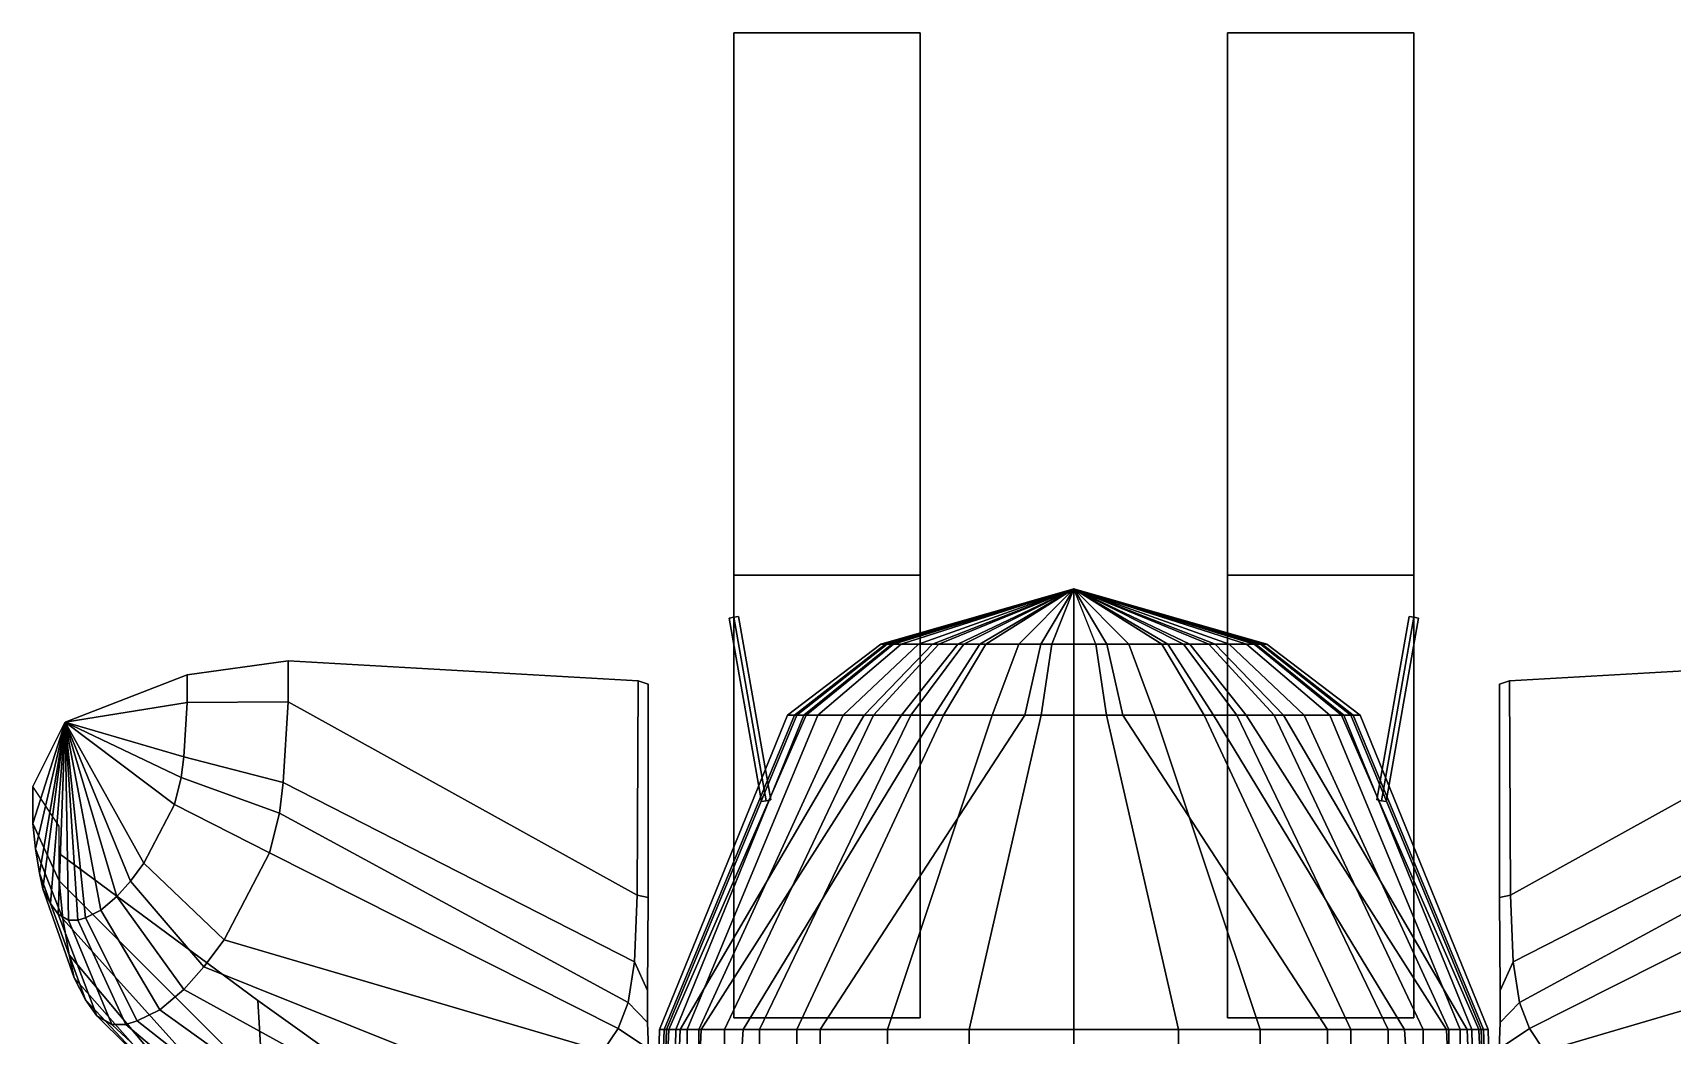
# Model space of a CAD drawing. Header units: millimetres. Extents: x -27.6 to 27.6, y -14.1 to 36.4.
# Drawn here: x -4.47 to 2.57, y 12.17 to 16.47 of the extents above; entities that cross this region are included whole.
import ezdxf

# ---------------------------------------------------------------- set-up
doc = ezdxf.new("R2010")
doc.units = ezdxf.units.MM
for name, color, linetype in [('guns', 1, 'Continuous'), ('nose-open', 2, 'Continuous'), ('ramp', 6, 'Continuous')]:
    doc.layers.add(name, color=color, linetype=linetype)

msp = doc.modelspace()

# ---------------------------------------------------------------- linework, layer by layer
for points in [[(0, 14.0813, 2.5089), (0, 14.0813, 2.5089), (-0.8289, 13.8439, 2.5967), (-0.8019, 13.8439, 2.718)], [(0, 14.0813, 2.5089), (0, 14.0813, 2.5089), (-0.8087, 13.8439, 2.3609), (-0.8289, 13.8439, 2.4687)], [(0, 14.0813, 2.5089), (0, 14.0813, 2.5089), (-0.8289, 13.8439, 2.4687), (-0.8289, 13.8439, 2.5967)], [(0, 14.0813, 2.5089), (0, 14.0813, 2.5089), (-0.775, 13.8439, 2.2531), (-0.8087, 13.8439, 2.3609)], [(0, 14.0813, 2.5089), (0, 14.0813, 2.5089), (-0.8019, 13.8439, 2.718), (-0.7817, 13.8439, 2.7787)], [(0, 14.0813, 2.5089), (0, 14.0813, 2.5089), (-0.7817, 13.8439, 2.7787), (-0.7413, 13.8439, 2.8528)], [(0, 14.0813, 2.5089), (0, 14.0813, 2.5089), (-0.6065, 13.8439, 2.0104), (-0.775, 13.8439, 2.2531)], [(0, 14.0813, 2.5089), (0, 14.0813, 2.5089), (-0.7413, 13.8439, 2.8528), (-0.6672, 13.8439, 2.9337)], [(0, 14.0813, 2.5089), (0, 14.0813, 2.5089), (-0.6672, 13.8439, 2.9337), (-0.5796, 13.8439, 2.9943)], [(0, 14.0813, 2.5089), (0, 14.0813, 2.5089), (-0.4987, 13.8439, 1.9565), (-0.6065, 13.8439, 2.0104)], [(0, 14.0813, 2.5089), (0, 14.0813, 2.5089), (-0.5796, 13.8439, 2.9943), (-0.4717, 13.8439, 3.055)], [(0, 14.0813, 2.5089), (0, 14.0813, 2.5089), (-0.4043, 13.8439, 1.9363), (-0.4987, 13.8439, 1.9565)], [(0, 14.0813, 2.5089), (0, 14.0813, 2.5089), (-0.4717, 13.8439, 3.055), (-0.3774, 13.8439, 3.0819)], [(0, 14.0813, 2.5089), (0, 14.0813, 2.5089), (-0.1415, 13.8439, 1.9094), (-0.4043, 13.8439, 1.9363)], [(0, 14.0813, 2.5089), (0, 14.0813, 2.5089), (-0.3774, 13.8439, 3.0819), (-0.2359, 13.8439, 3.1156)], [(0, 14.0813, 2.5089), (0, 14.0813, 2.5089), (-0.2359, 13.8439, 3.1156), (-0.0943, 13.8439, 3.1359)], [(0, 13.8439, 1.9094), (-0.1415, 13.8439, 1.9094), (0, 14.0813, 2.5089)], [(0, 14.0813, 2.5089), (0, 14.0813, 2.5089), (-0.0943, 13.8439, 3.1359), (0.0943, 13.8439, 3.1359)], [(0.7413, 13.8439, 2.8528), (0.7817, 13.8439, 2.7787), (0, 14.0813, 2.5089)], [(0.7817, 13.8439, 2.7787), (0.8019, 13.8439, 2.718), (0, 14.0813, 2.5089)], [(0.8019, 13.8439, 2.718), (0.8289, 13.8439, 2.5967), (0, 14.0813, 2.5089)], [(0.5796, 13.8439, 2.9943), (0.6672, 13.8439, 2.9337), (0, 14.0813, 2.5089)], [(0.6672, 13.8439, 2.9337), (0.7413, 13.8439, 2.8528), (0, 14.0813, 2.5089)], [(0.2359, 13.8439, 3.1156), (0.3774, 13.8439, 3.0819), (0, 14.0813, 2.5089)], [(0.3774, 13.8439, 3.0819), (0.4717, 13.8439, 3.055), (0, 14.0813, 2.5089)], [(0.4717, 13.8439, 3.055), (0.5796, 13.8439, 2.9943), (0, 14.0813, 2.5089)], [(0.8289, 13.8439, 2.4687), (0.8087, 13.8439, 2.3609), (0, 14.0813, 2.5089)], [(0.8087, 13.8439, 2.3609), (0.775, 13.8439, 2.2531), (0, 14.0813, 2.5089)], [(0.775, 13.8439, 2.2531), (0.6065, 13.8439, 2.0104), (0, 14.0813, 2.5089)], [(0.4987, 13.8439, 1.9565), (0.4043, 13.8439, 1.9363), (0, 14.0813, 2.5089)], [(0.4043, 13.8439, 1.9363), (0.1415, 13.8439, 1.9094), (0, 14.0813, 2.5089)], [(0, 14.0813, 2.5089), (0, 14.0813, 2.5089), (0.1415, 13.8439, 1.9094), (0, 13.8439, 1.9094)], [(0.6065, 13.8439, 2.0104), (0.4987, 13.8439, 1.9565), (0, 14.0813, 2.5089)], [(0.8289, 13.8439, 2.5967), (0.8289, 13.8439, 2.4687), (0, 14.0813, 2.5089)], [(-0.8019, 13.8439, 2.718), (-0.8289, 13.8439, 2.5967), (-1.23, 13.54, 2.6), (-1.19, 13.54, 2.78)], [(-0.8289, 13.8439, 2.5967), (-0.8289, 13.8439, 2.4687), (-1.23, 13.54, 2.41), (-1.23, 13.54, 2.6)], [(-0.8289, 13.8439, 2.4687), (-0.8087, 13.8439, 2.3609), (-1.2, 13.54, 2.25), (-1.23, 13.54, 2.41)], [(-0.8087, 13.8439, 2.3609), (-0.775, 13.8439, 2.2531), (-1.15, 13.54, 2.09), (-1.2, 13.54, 2.25)], [(-0.7817, 13.8439, 2.7787), (-0.8019, 13.8439, 2.718), (-1.19, 13.54, 2.78), (-1.16, 13.54, 2.87)], [(-0.7413, 13.8439, 2.8528), (-0.7817, 13.8439, 2.7787), (-1.16, 13.54, 2.87), (-1.1, 13.54, 2.98)], [(-0.775, 13.8439, 2.2531), (-0.6065, 13.8439, 2.0104), (-0.9, 13.54, 1.73), (-1.15, 13.54, 2.09)], [(-0.6672, 13.8439, 2.9337), (-0.7413, 13.8439, 2.8528), (-1.1, 13.54, 2.98), (-0.99, 13.54, 3.1)], [(-0.5796, 13.8439, 2.9943), (-0.6672, 13.8439, 2.9337), (-0.99, 13.54, 3.1), (-0.86, 13.54, 3.19)], [(-0.6065, 13.8439, 2.0104), (-0.4987, 13.8439, 1.9565), (-0.74, 13.54, 1.65), (-0.9, 13.54, 1.73)], [(-0.4717, 13.8439, 3.055), (-0.5796, 13.8439, 2.9943), (-0.86, 13.54, 3.19), (-0.7, 13.54, 3.28)], [(-0.4987, 13.8439, 1.9565), (-0.4043, 13.8439, 1.9363), (-0.6, 13.54, 1.62), (-0.74, 13.54, 1.65)], [(-0.3774, 13.8439, 3.0819), (-0.4717, 13.8439, 3.055), (-0.7, 13.54, 3.28), (-0.56, 13.54, 3.32)], [(-0.4043, 13.8439, 1.9363), (-0.1415, 13.8439, 1.9094), (-0.21, 13.54, 1.58), (-0.6, 13.54, 1.62)], [(-0.2359, 13.8439, 3.1156), (-0.3774, 13.8439, 3.0819), (-0.56, 13.54, 3.32), (-0.35, 13.54, 3.37)], [(-0.0943, 13.8439, 3.1359), (-0.2359, 13.8439, 3.1156), (-0.35, 13.54, 3.37), (-0.14, 13.54, 3.4)], [(0, 13.54, 1.58), (-0.21, 13.54, 1.58), (-0.1415, 13.8439, 1.9094), (0, 13.8439, 1.9094)], [(0.0943, 13.8439, 3.1359), (-0.0943, 13.8439, 3.1359), (-0.14, 13.54, 3.4), (0.14, 13.54, 3.4)], [(0, 13.8439, 1.9094), (0.1415, 13.8439, 1.9094), (0.21, 13.54, 1.58), (0, 13.54, 1.58)], [(0.14, 13.54, 3.4), (0.35, 13.54, 3.37), (0.2359, 13.8439, 3.1156), (0.0943, 13.8439, 3.1359)], [(0.6, 13.54, 1.62), (0.21, 13.54, 1.58), (0.1415, 13.8439, 1.9094), (0.4043, 13.8439, 1.9363)], [(0.35, 13.54, 3.37), (0.56, 13.54, 3.32), (0.3774, 13.8439, 3.0819), (0.2359, 13.8439, 3.1156)], [(0.56, 13.54, 3.32), (0.7, 13.54, 3.28), (0.4717, 13.8439, 3.055), (0.3774, 13.8439, 3.0819)], [(0.74, 13.54, 1.65), (0.6, 13.54, 1.62), (0.4043, 13.8439, 1.9363), (0.4987, 13.8439, 1.9565)], [(0.7, 13.54, 3.28), (0.86, 13.54, 3.19), (0.5796, 13.8439, 2.9943), (0.4717, 13.8439, 3.055)], [(0.9, 13.54, 1.73), (0.74, 13.54, 1.65), (0.4987, 13.8439, 1.9565), (0.6065, 13.8439, 2.0104)], [(0.86, 13.54, 3.19), (0.99, 13.54, 3.1), (0.6672, 13.8439, 2.9337), (0.5796, 13.8439, 2.9943)], [(1.15, 13.54, 2.09), (0.9, 13.54, 1.73), (0.6065, 13.8439, 2.0104), (0.775, 13.8439, 2.2531)], [(0.99, 13.54, 3.1), (1.1, 13.54, 2.98), (0.7413, 13.8439, 2.8528), (0.6672, 13.8439, 2.9337)], [(1.1, 13.54, 2.98), (1.16, 13.54, 2.87), (0.7817, 13.8439, 2.7787), (0.7413, 13.8439, 2.8528)], [(1.2, 13.54, 2.25), (1.15, 13.54, 2.09), (0.775, 13.8439, 2.2531), (0.8087, 13.8439, 2.3609)], [(1.16, 13.54, 2.87), (1.19, 13.54, 2.78), (0.8019, 13.8439, 2.718), (0.7817, 13.8439, 2.7787)], [(1.19, 13.54, 2.78), (1.23, 13.54, 2.6), (0.8289, 13.8439, 2.5967), (0.8019, 13.8439, 2.718)], [(1.23, 13.54, 2.41), (1.2, 13.54, 2.25), (0.8087, 13.8439, 2.3609), (0.8289, 13.8439, 2.4687)], [(1.23, 13.54, 2.6), (1.23, 13.54, 2.41), (0.8289, 13.8439, 2.4687), (0.8289, 13.8439, 2.5967)], [(-1.19, 13.54, 2.78), (-1.23, 13.54, 2.6), (-1.78, 12.19, 2.55), (-1.75, 12.19, 2.81)], [(-1.23, 13.54, 2.6), (-1.23, 13.54, 2.41), (-1.78, 12.19, 2.1), (-1.78, 12.19, 2.55)], [(-1.23, 13.54, 2.41), (-1.2, 13.54, 2.25), (-1.76, 12.19, 1.64), (-1.78, 12.19, 2.1)], [(-1.2, 13.54, 2.25), (-1.15, 13.54, 2.09), (-1.74, 12.19, 1.18), (-1.76, 12.19, 1.64)], [(-1.16, 13.54, 2.87), (-1.19, 13.54, 2.78), (-1.75, 12.19, 2.81), (-1.71, 12.19, 2.98)], [(-1.15, 13.54, 2.09), (-0.9, 13.54, 1.73), (-1.69, 12.19, 1.06), (-1.74, 12.19, 1.18)], [(-1.1, 13.54, 2.98), (-1.16, 13.54, 2.87), (-1.71, 12.19, 2.98), (-1.66, 12.19, 3.18)], [(-0.9, 13.54, 1.73), (-0.74, 13.54, 1.65), (-1.6, 12.19, 0.98), (-1.69, 12.19, 1.06)], [(-0.99, 13.54, 3.1), (-1.1, 13.54, 2.98), (-1.66, 12.19, 3.18), (-1.61, 12.19, 3.31)], [(-0.86, 13.54, 3.19), (-0.99, 13.54, 3.1), (-1.61, 12.19, 3.31), (-1.5, 12.19, 3.46)], [(-0.74, 13.54, 1.65), (-0.6, 13.54, 1.62), (-1.42, 12.19, 0.93), (-1.6, 12.19, 0.98)], [(-0.7, 13.54, 3.28), (-0.86, 13.54, 3.19), (-1.5, 12.19, 3.46), (-1.35, 12.19, 3.6)], [(-0.6, 13.54, 1.62), (-0.21, 13.54, 1.58), (-1.09, 12.19, 0.91), (-1.42, 12.19, 0.93)], [(-0.56, 13.54, 3.32), (-0.7, 13.54, 3.28), (-1.35, 12.19, 3.6), (-1.19, 12.19, 3.71)], [(-0.35, 13.54, 3.37), (-0.56, 13.54, 3.32), (-1.19, 12.19, 3.71), (-0.8, 12.19, 3.83)], [(0, 12.19, 0.9), (-1.09, 12.19, 0.91), (-0.21, 13.54, 1.58), (0, 13.54, 1.58)], [(-0.14, 13.54, 3.4), (-0.35, 13.54, 3.37), (-0.8, 12.19, 3.83), (-0.45, 12.19, 3.88)], [(0, 13.54, 3.4), (-0.14, 13.54, 3.4), (-0.45, 12.19, 3.88), (0, 12.19, 3.92)], [(0, 13.54, 1.58), (0.21, 13.54, 1.58), (1.09, 12.19, 0.91), (0, 12.19, 0.9)], [(0, 12.19, 3.92), (0.45, 12.19, 3.88), (0.14, 13.54, 3.4), (0, 13.54, 3.4)], [(0.45, 12.19, 3.88), (0.8, 12.19, 3.83), (0.35, 13.54, 3.37), (0.14, 13.54, 3.4)], [(1.42, 12.19, 0.93), (1.09, 12.19, 0.91), (0.21, 13.54, 1.58), (0.6, 13.54, 1.62)], [(0.8, 12.19, 3.83), (1.19, 12.19, 3.71), (0.56, 13.54, 3.32), (0.35, 13.54, 3.37)], [(1.19, 12.19, 3.71), (1.35, 12.19, 3.6), (0.7, 13.54, 3.28), (0.56, 13.54, 3.32)], [(1.6, 12.19, 0.98), (1.42, 12.19, 0.93), (0.6, 13.54, 1.62), (0.74, 13.54, 1.65)], [(1.35, 12.19, 3.6), (1.5, 12.19, 3.46), (0.86, 13.54, 3.19), (0.7, 13.54, 3.28)], [(1.69, 12.19, 1.06), (1.6, 12.19, 0.98), (0.74, 13.54, 1.65), (0.9, 13.54, 1.73)], [(1.5, 12.19, 3.46), (1.61, 12.19, 3.31), (0.99, 13.54, 3.1), (0.86, 13.54, 3.19)], [(1.74, 12.19, 1.18), (1.69, 12.19, 1.06), (0.9, 13.54, 1.73), (1.15, 13.54, 2.09)], [(1.61, 12.19, 3.31), (1.66, 12.19, 3.18), (1.1, 13.54, 2.98), (0.99, 13.54, 3.1)], [(1.66, 12.19, 3.18), (1.71, 12.19, 2.98), (1.16, 13.54, 2.87), (1.1, 13.54, 2.98)], [(1.76, 12.19, 1.64), (1.74, 12.19, 1.18), (1.15, 13.54, 2.09), (1.2, 13.54, 2.25)], [(1.71, 12.19, 2.98), (1.75, 12.19, 2.81), (1.19, 13.54, 2.78), (1.16, 13.54, 2.87)], [(1.75, 12.19, 2.81), (1.78, 12.19, 2.55), (1.23, 13.54, 2.6), (1.19, 13.54, 2.78)], [(1.78, 12.19, 2.1), (1.76, 12.19, 1.64), (1.2, 13.54, 2.25), (1.23, 13.54, 2.41)], [(1.78, 12.19, 2.55), (1.78, 12.19, 2.1), (1.23, 13.54, 2.41), (1.23, 13.54, 2.6)], [(-1.75, 12.19, 2.81), (-1.78, 12.19, 2.55), (-1.83, 10.2, 3.58), (-1.82, 10.2, 3.85)], [(-1.78, 12.19, 2.55), (-1.78, 12.19, 2.1), (-1.83, 10.2, 2.1), (-1.83, 10.2, 3.58)], [(-1.74, 12.19, 1.18), (-1.69, 12.19, 1.06), (-1.77, 10.2, 1.02), (-1.83, 10.2, 1.18)], [(-1.76, 12.19, 1.64), (-1.74, 12.19, 1.18), (-1.83, 10.2, 1.18), (-1.83, 10.2, 1.64)], [(-1.78, 12.19, 2.1), (-1.76, 12.19, 1.64), (-1.83, 10.2, 1.64), (-1.83, 10.2, 2.1)], [(-1.71, 12.19, 2.98), (-1.75, 12.19, 2.81), (-1.82, 10.2, 3.85), (-1.75, 10.2, 4.02)], [(-1.69, 12.19, 1.06), (-1.6, 12.19, 0.98), (-1.69, 10.2, 0.95), (-1.77, 10.2, 1.02)], [(-1.66, 12.19, 3.18), (-1.71, 12.19, 2.98), (-1.75, 10.2, 4.02), (-1.66, 10.2, 4.12)], [(-1.6, 12.19, 0.98), (-1.42, 12.19, 0.93), (-1.55, 10.2, 0.92), (-1.69, 10.2, 0.95)], [(-1.61, 12.19, 3.31), (-1.66, 12.19, 3.18), (-1.66, 10.2, 4.12), (-1.61, 10.2, 4.17)], [(-1.5, 12.19, 3.46), (-1.61, 12.19, 3.31), (-1.61, 10.2, 4.17), (-1.5, 10.2, 4.28)], [(-1.42, 12.19, 0.93), (-1.09, 12.19, 0.91), (-1.09, 10.2, 0.9), (-1.55, 10.2, 0.92)], [(-1.35, 12.19, 3.6), (-1.5, 12.19, 3.46), (-1.5, 10.2, 4.28), (-1.35, 10.2, 4.39)], [(-1.19, 12.19, 3.71), (-1.35, 12.19, 3.6), (-1.35, 10.2, 4.39), (-1.19, 10.2, 4.47)], [(-0.8, 12.19, 3.83), (-1.19, 12.19, 3.71), (-1.19, 10.2, 4.47), (-0.8, 10.2, 4.59)], [(0, 10.2, 0.9), (-1.09, 10.2, 0.9), (-1.09, 12.19, 0.91), (0, 12.19, 0.9)], [(-0.45, 12.19, 3.88), (-0.8, 12.19, 3.83), (-0.8, 10.2, 4.59), (-0.45, 10.2, 4.65)], [(0, 12.19, 3.92), (-0.45, 12.19, 3.88), (-0.45, 10.2, 4.65), (0, 10.2, 4.65)], [(0, 12.19, 0.9), (1.09, 12.19, 0.91), (1.09, 10.2, 0.9), (0, 10.2, 0.9)], [(0, 10.2, 4.65), (0.45, 10.2, 4.65), (0.45, 12.19, 3.88), (0, 12.19, 3.92)], [(0.45, 10.2, 4.65), (0.8, 10.2, 4.59), (0.8, 12.19, 3.83), (0.45, 12.19, 3.88)], [(0.8, 10.2, 4.59), (1.19, 10.2, 4.47), (1.19, 12.19, 3.71), (0.8, 12.19, 3.83)], [(1.55, 10.2, 0.92), (1.09, 10.2, 0.9), (1.09, 12.19, 0.91), (1.42, 12.19, 0.93)], [(1.19, 10.2, 4.47), (1.35, 10.2, 4.39), (1.35, 12.19, 3.6), (1.19, 12.19, 3.71)], [(1.35, 10.2, 4.39), (1.5, 10.2, 4.28), (1.5, 12.19, 3.46), (1.35, 12.19, 3.6)], [(1.69, 10.2, 0.95), (1.55, 10.2, 0.92), (1.42, 12.19, 0.93), (1.6, 12.19, 0.98)], [(1.5, 10.2, 4.28), (1.61, 10.2, 4.17), (1.61, 12.19, 3.31), (1.5, 12.19, 3.46)], [(1.77, 10.2, 1.02), (1.69, 10.2, 0.95), (1.6, 12.19, 0.98), (1.69, 12.19, 1.06)], [(1.61, 10.2, 4.17), (1.66, 10.2, 4.12), (1.66, 12.19, 3.18), (1.61, 12.19, 3.31)], [(1.66, 10.2, 4.12), (1.75, 10.2, 4.02), (1.71, 12.19, 2.98), (1.66, 12.19, 3.18)], [(1.83, 10.2, 1.18), (1.77, 10.2, 1.02), (1.69, 12.19, 1.06), (1.74, 12.19, 1.18)], [(1.75, 10.2, 4.02), (1.82, 10.2, 3.85), (1.75, 12.19, 2.81), (1.71, 12.19, 2.98)], [(1.83, 10.2, 1.64), (1.83, 10.2, 1.18), (1.74, 12.19, 1.18), (1.76, 12.19, 1.64)], [(1.82, 10.2, 3.85), (1.83, 10.2, 3.58), (1.78, 12.19, 2.55), (1.75, 12.19, 2.81)], [(1.83, 10.2, 2.1), (1.83, 10.2, 1.64), (1.76, 12.19, 1.64), (1.78, 12.19, 2.1)], [(1.83, 10.2, 3.58), (1.83, 10.2, 2.1), (1.78, 12.19, 2.1), (1.78, 12.19, 2.55)]]:
    msp.add_3dface(points)
at = {"layer": 'guns'}
for points in [[(-1.46, 13.96, 2.86), (-1.4797, 13.9565, 2.88), (-1.46, 13.96, 2.9), (-1.4403, 13.9635, 2.88)], [(-1.3408, 13.1687, 2.88), (-1.3211, 13.1722, 2.9), (-1.46, 13.96, 2.9), (-1.4797, 13.9565, 2.88)], [(-1.3211, 13.1722, 2.86), (-1.3408, 13.1687, 2.88), (-1.4797, 13.9565, 2.88), (-1.46, 13.96, 2.86)], [(-1.3211, 13.1722, 2.9), (-1.3014, 13.1756, 2.88), (-1.4403, 13.9635, 2.88), (-1.46, 13.96, 2.9)], [(-1.3014, 13.1756, 2.88), (-1.3211, 13.1722, 2.86), (-1.46, 13.96, 2.86), (-1.4403, 13.9635, 2.88)], [(1.3211, 13.1722, 2.86), (1.3014, 13.1756, 2.88), (1.4403, 13.9635, 2.88), (1.46, 13.96, 2.86)], [(1.3014, 13.1756, 2.88), (1.3211, 13.1722, 2.9), (1.46, 13.96, 2.9), (1.4403, 13.9635, 2.88)], [(1.3408, 13.1687, 2.88), (1.3211, 13.1722, 2.86), (1.46, 13.96, 2.86), (1.4797, 13.9565, 2.88)], [(1.3211, 13.1722, 2.9), (1.3408, 13.1687, 2.88), (1.4797, 13.9565, 2.88), (1.46, 13.96, 2.9)], [(1.46, 13.96, 2.86), (1.4403, 13.9635, 2.88), (1.46, 13.96, 2.9), (1.4797, 13.9565, 2.88)]]:
    msp.add_3dface(points, dxfattribs=at)
at = {"layer": 'nose-open'}
for points in [[(-3.3739, 13.7731, 1.6473), (-3.3739, 13.5965, 1.5338), (-3.8077, 13.5932, 1.6655), (-3.8077, 13.7122, 1.7421)], [(-3.8077, 13.7122, 1.7421), (-3.8077, 13.5932, 1.6655), (-3.3739, 13.5965, 1.5338), (-3.3739, 13.7731, 1.6473)], [(-1.8706, 13.6875, 1.7804), (-1.876, 12.7662, 1.198), (-3.3739, 13.5965, 1.5338), (-3.3739, 13.7731, 1.6473)], [(-3.3739, 13.7731, 1.6473), (-3.3739, 13.5965, 1.5338), (-1.876, 12.7662, 1.198), (-1.8706, 13.6875, 1.7804)], [(3.3739, 13.7731, 1.6473), (3.3739, 13.5965, 1.5338), (1.876, 12.7662, 1.198), (1.8706, 13.6875, 1.7804)], [(1.8706, 13.6875, 1.7804), (1.876, 12.7662, 1.198), (3.3739, 13.5965, 1.5338), (3.3739, 13.7731, 1.6473)], [(-3.8077, 13.7122, 1.7421), (-3.8077, 13.5932, 1.6655), (-4.3316, 13.5089, 2.0582)], [(-4.3316, 13.5089, 2.0582), (-4.3316, 13.5089, 2.0582), (-3.8077, 13.5932, 1.6655), (-3.8077, 13.7122, 1.7421)], [(-1.8286, 13.6729, 1.8032), (-1.8286, 12.7561, 1.2136), (-1.876, 12.7662, 1.198), (-1.8706, 13.6875, 1.7804)], [(-1.8706, 13.6875, 1.7804), (-1.876, 12.7662, 1.198), (-1.8286, 12.7561, 1.2136), (-1.8286, 13.6729, 1.8032)], [(1.8706, 13.6875, 1.7804), (1.876, 12.7662, 1.198), (1.8286, 12.7561, 1.2136), (1.8286, 13.6729, 1.8032)], [(1.8286, 13.6729, 1.8032), (1.8286, 12.7561, 1.2136), (1.876, 12.7662, 1.198), (1.8706, 13.6875, 1.7804)], [(-4.3316, 13.5089, 2.0582), (-4.3316, 13.5089, 2.0582), (-3.8077, 13.5932, 1.6655), (-3.8223, 13.3599, 1.5425)], [(-3.8223, 13.3599, 1.5425), (-3.8077, 13.5932, 1.6655), (-4.3316, 13.5089, 2.0582)], [(-3.8223, 13.3599, 1.5425), (-3.8077, 13.5932, 1.6655), (-3.3739, 13.5965, 1.5338), (-3.3956, 13.2503, 1.3511)], [(-3.3956, 13.2503, 1.3511), (-3.3739, 13.5965, 1.5338), (-3.8077, 13.5932, 1.6655), (-3.8223, 13.3599, 1.5425)], [(-3.3956, 13.2503, 1.3511), (-3.3739, 13.5965, 1.5338), (-1.876, 12.7662, 1.198), (-1.8869, 12.4795, 1.0336)], [(-1.8869, 12.4795, 1.0336), (-1.876, 12.7662, 1.198), (-3.3739, 13.5965, 1.5338), (-3.3956, 13.2503, 1.3511)], [(1.8869, 12.4795, 1.0336), (1.876, 12.7662, 1.198), (3.3739, 13.5965, 1.5338), (3.3956, 13.2503, 1.3511)], [(3.3956, 13.2503, 1.3511), (3.3739, 13.5965, 1.5338), (1.876, 12.7662, 1.198), (1.8869, 12.4795, 1.0336)], [(-4.3316, 13.5089, 2.0582), (-4.3316, 13.5089, 2.0582), (-4.4711, 13.0749, 2.5587), (-4.4711, 13.2336, 2.6608)], [(-4.3316, 13.5089, 2.0582), (-4.3316, 13.5089, 2.0582), (-4.4601, 12.965, 2.4679), (-4.4711, 13.0749, 2.5587)], [(-4.4711, 13.0749, 2.5587), (-4.4601, 12.965, 2.4679), (-4.3316, 13.5089, 2.0582)], [(-4.3316, 13.5089, 2.0582), (-4.3316, 13.5089, 2.0582), (-4.4419, 12.8613, 2.3675), (-4.4601, 12.965, 2.4679)], [(-4.4601, 12.965, 2.4679), (-4.4419, 12.8613, 2.3675), (-4.3316, 13.5089, 2.0582)], [(-4.3316, 13.5089, 2.0582), (-4.3316, 13.5089, 2.0582), (-4.4273, 12.7942, 2.2974), (-4.4419, 12.8613, 2.3675)], [(-4.4419, 12.8613, 2.3675), (-4.4273, 12.7942, 2.2974), (-4.3316, 13.5089, 2.0582)], [(-4.3316, 13.5089, 2.0582), (-4.3316, 13.5089, 2.0582), (-4.3945, 12.7311, 2.1962), (-4.4273, 12.7942, 2.2974)], [(-4.4273, 12.7942, 2.2974), (-4.3945, 12.7311, 2.1962), (-4.3316, 13.5089, 2.0582)], [(-4.3316, 13.5089, 2.0582), (-4.3316, 13.5089, 2.0582), (-4.3617, 12.6851, 2.1059), (-4.3945, 12.7311, 2.1962)], [(-4.3945, 12.7311, 2.1962), (-4.3617, 12.6851, 2.1059), (-4.3316, 13.5089, 2.0582)], [(-4.3316, 13.5089, 2.0582), (-4.3316, 13.5089, 2.0582), (-4.318, 12.6595, 2.0086), (-4.3617, 12.6851, 2.1059)], [(-4.3617, 12.6851, 2.1059), (-4.318, 12.6595, 2.0086), (-4.3316, 13.5089, 2.0582)], [(-4.3316, 13.5089, 2.0582), (-4.3316, 13.5089, 2.0582), (-4.1102, 12.7606, 1.6894), (-4.1795, 12.7023, 1.78)], [(-4.3316, 13.5089, 2.0582), (-4.3316, 13.5089, 2.0582), (-3.8332, 13.2713, 1.5057), (-3.8623, 13.1561, 1.4855)], [(-4.3316, 13.5089, 2.0582), (-4.3316, 13.5089, 2.0582), (-4.0519, 12.8266, 1.6241), (-4.1102, 12.7606, 1.6894)], [(-4.3316, 13.5089, 2.0582), (-4.3316, 13.5089, 2.0582), (-3.9936, 12.904, 1.5661), (-4.0519, 12.8266, 1.6241)], [(-4.3316, 13.5089, 2.0582), (-4.3316, 13.5089, 2.0582), (-3.8623, 13.1561, 1.4855), (-3.9936, 12.904, 1.5661)], [(-4.3316, 13.5089, 2.0582), (-4.3316, 13.5089, 2.0582), (-4.2451, 12.6698, 1.8804), (-4.2779, 12.6592, 1.9343)], [(-4.3316, 13.5089, 2.0582), (-4.3316, 13.5089, 2.0582), (-4.1795, 12.7023, 1.78), (-4.2451, 12.6698, 1.8804)], [(-4.3316, 13.5089, 2.0582), (-4.3316, 13.5089, 2.0582), (-4.2779, 12.6592, 1.9343), (-4.318, 12.6595, 2.0086)], [(-4.3316, 13.5089, 2.0582), (-4.3316, 13.5089, 2.0582), (-3.8223, 13.3599, 1.5425), (-3.8332, 13.2713, 1.5057)], [(-3.8623, 13.1561, 1.4855), (-3.8332, 13.2713, 1.5057), (-4.3316, 13.5089, 2.0582)], [(-3.8332, 13.2713, 1.5057), (-3.8223, 13.3599, 1.5425), (-4.3316, 13.5089, 2.0582)], [(-3.9936, 12.904, 1.5661), (-3.8623, 13.1561, 1.4855), (-4.3316, 13.5089, 2.0582)], [(-4.1795, 12.7023, 1.78), (-4.1102, 12.7606, 1.6894), (-4.3316, 13.5089, 2.0582)], [(-4.0519, 12.8266, 1.6241), (-3.9936, 12.904, 1.5661), (-4.3316, 13.5089, 2.0582)], [(-4.1102, 12.7606, 1.6894), (-4.0519, 12.8266, 1.6241), (-4.3316, 13.5089, 2.0582)], [(-4.2451, 12.6698, 1.8804), (-4.1795, 12.7023, 1.78), (-4.3316, 13.5089, 2.0582)], [(-4.2779, 12.6592, 1.9343), (-4.2451, 12.6698, 1.8804), (-4.3316, 13.5089, 2.0582)], [(-4.318, 12.6595, 2.0086), (-4.2779, 12.6592, 1.9343), (-4.3316, 13.5089, 2.0582)], [(-3.8332, 13.2713, 1.5057), (-3.8223, 13.3599, 1.5425), (-3.3956, 13.2503, 1.3511), (-3.4118, 13.1189, 1.2966)], [(-3.4118, 13.1189, 1.2966), (-3.3956, 13.2503, 1.3511), (-3.8223, 13.3599, 1.5425), (-3.8332, 13.2713, 1.5057)], [(-3.8623, 13.1561, 1.4855), (-3.8332, 13.2713, 1.5057), (-3.4118, 13.1189, 1.2966), (-3.455, 12.9479, 1.2667)], [(-3.455, 12.9479, 1.2667), (-3.4118, 13.1189, 1.2966), (-3.8332, 13.2713, 1.5057), (-3.8623, 13.1561, 1.4855)], [(-3.4118, 13.1189, 1.2966), (-3.3956, 13.2503, 1.3511), (-1.8869, 12.4795, 1.0336), (-1.9139, 12.3054, 0.9716)], [(-1.9139, 12.3054, 0.9716), (-1.8869, 12.4795, 1.0336), (-3.3956, 13.2503, 1.3511), (-3.4118, 13.1189, 1.2966)], [(1.9139, 12.3054, 0.9716), (1.8869, 12.4795, 1.0336), (3.3956, 13.2503, 1.3511), (3.4118, 13.1189, 1.2966)], [(3.4118, 13.1189, 1.2966), (3.3956, 13.2503, 1.3511), (1.8869, 12.4795, 1.0336), (1.9139, 12.3054, 0.9716)], [(-4.4711, 13.2336, 2.6608), (-4.4711, 13.0749, 2.5587), (-4.3583, 12.8274, 2.8592), (-4.3583, 13.0629, 3.0106)], [(-3.9936, 12.904, 1.5661), (-3.8623, 13.1561, 1.4855), (-3.455, 12.9479, 1.2667), (-3.6498, 12.5739, 1.3861)], [(-3.6498, 12.5739, 1.3861), (-3.455, 12.9479, 1.2667), (-3.8623, 13.1561, 1.4855), (-3.9936, 12.904, 1.5661)], [(-3.455, 12.9479, 1.2667), (-3.4118, 13.1189, 1.2966), (-1.9139, 12.3054, 0.9716), (-1.9572, 12.1933, 0.9795)], [(-1.9572, 12.1933, 0.9795), (-1.9139, 12.3054, 0.9716), (-3.4118, 13.1189, 1.2966), (-3.455, 12.9479, 1.2667)], [(1.9572, 12.1933, 0.9795), (1.9139, 12.3054, 0.9716), (3.4118, 13.1189, 1.2966), (3.455, 12.9479, 1.2667)], [(3.455, 12.9479, 1.2667), (3.4118, 13.1189, 1.2966), (1.9139, 12.3054, 0.9716), (1.9572, 12.1933, 0.9795)], [(-4.4711, 13.0749, 2.5587), (-4.4601, 12.965, 2.4679), (-4.3421, 12.6644, 2.7244), (-4.3583, 12.8274, 2.8592)], [(-4.3583, 12.8274, 2.8592), (-4.3421, 12.6644, 2.7244), (-4.4601, 12.965, 2.4679), (-4.4711, 13.0749, 2.5587)], [(-4.4601, 12.965, 2.4679), (-4.4419, 12.8613, 2.3675), (-4.3151, 12.5105, 2.5754), (-4.3421, 12.6644, 2.7244)], [(-4.3421, 12.6644, 2.7244), (-4.3151, 12.5105, 2.5754), (-4.4419, 12.8613, 2.3675), (-4.4601, 12.965, 2.4679)], [(-4.3583, 12.9452, 2.9349), (-4.3583, 12.8274, 2.8592), (-3.4825, 11.9533, 3.6452), (-3.5041, 12.3136, 3.9169)], [(-3.5041, 12.3136, 3.9169), (-3.4825, 11.9533, 3.6452), (-4.3583, 12.8274, 2.8592), (-4.3583, 12.9452, 2.9349)], [(-4.0519, 12.8266, 1.6241), (-3.9936, 12.904, 1.5661), (-3.6498, 12.5739, 1.3861), (-3.7363, 12.459, 1.4723)], [(-3.7363, 12.459, 1.4723), (-3.6498, 12.5739, 1.3861), (-3.9936, 12.904, 1.5661), (-4.0519, 12.8266, 1.6241)], [(-3.6498, 12.5739, 1.3861), (-3.455, 12.9479, 1.2667), (-1.9572, 12.1933, 0.9795), (-2.0221, 12.0967, 1.0374)], [(-2.0221, 12.0967, 1.0374), (-1.9572, 12.1933, 0.9795), (-3.455, 12.9479, 1.2667), (-3.6498, 12.5739, 1.3861)], [(2.0221, 12.0967, 1.0374), (1.9572, 12.1933, 0.9795), (3.455, 12.9479, 1.2667), (3.6498, 12.5739, 1.3861)], [(3.6498, 12.5739, 1.3861), (3.455, 12.9479, 1.2667), (1.9572, 12.1933, 0.9795), (2.0221, 12.0967, 1.0374)], [(-4.4419, 12.8613, 2.3675), (-4.4273, 12.7942, 2.2974), (-4.2934, 12.411, 2.4714), (-4.3151, 12.5105, 2.5754)], [(-4.3151, 12.5105, 2.5754), (-4.2934, 12.411, 2.4714), (-4.4273, 12.7942, 2.2974), (-4.4419, 12.8613, 2.3675)], [(-4.3583, 12.8274, 2.8592), (-4.3421, 12.6644, 2.7244), (-3.4554, 11.6817, 3.4205), (-3.4825, 11.9533, 3.6452)], [(-3.4825, 11.9533, 3.6452), (-3.4554, 11.6817, 3.4205), (-4.3421, 12.6644, 2.7244), (-4.3583, 12.8274, 2.8592)], [(-4.1102, 12.7606, 1.6894), (-4.0519, 12.8266, 1.6241), (-3.7363, 12.459, 1.4723), (-3.8229, 12.361, 1.5692)], [(-3.8229, 12.361, 1.5692), (-3.7363, 12.459, 1.4723), (-4.0519, 12.8266, 1.6241), (-4.1102, 12.7606, 1.6894)], [(-4.4273, 12.7942, 2.2974), (-4.3945, 12.7311, 2.1962), (-4.2447, 12.3173, 2.3212), (-4.2934, 12.411, 2.4714)], [(-4.2934, 12.411, 2.4714), (-4.2447, 12.3173, 2.3212), (-4.3945, 12.7311, 2.1962), (-4.4273, 12.7942, 2.2974)], [(-4.1795, 12.7023, 1.78), (-4.1102, 12.7606, 1.6894), (-3.8229, 12.361, 1.5692), (-3.9256, 12.2746, 1.7036)], [(-3.9256, 12.2746, 1.7036), (-3.8229, 12.361, 1.5692), (-4.1102, 12.7606, 1.6894), (-4.1795, 12.7023, 1.78)], [(-1.8869, 12.4795, 1.0336), (-1.876, 12.7662, 1.198), (-1.8286, 12.7561, 1.2136), (-1.831, 12.3572, 0.9835)], [(-1.831, 12.3572, 0.9835), (-1.8286, 12.7561, 1.2136), (-1.876, 12.7662, 1.198), (-1.8869, 12.4795, 1.0336)], [(1.831, 12.3572, 0.9835), (1.8286, 12.7561, 1.2136), (1.876, 12.7662, 1.198), (1.8869, 12.4795, 1.0336)], [(1.8869, 12.4795, 1.0336), (1.876, 12.7662, 1.198), (1.8286, 12.7561, 1.2136), (1.831, 12.3572, 0.9835)], [(-4.3945, 12.7311, 2.1962), (-4.3617, 12.6851, 2.1059), (-4.1961, 12.2489, 2.1872), (-4.2447, 12.3173, 2.3212)], [(-4.2447, 12.3173, 2.3212), (-4.1961, 12.2489, 2.1872), (-4.3617, 12.6851, 2.1059), (-4.3945, 12.7311, 2.1962)], [(-4.3617, 12.6851, 2.1059), (-4.318, 12.6595, 2.0086), (-4.1312, 12.211, 2.0428), (-4.1961, 12.2489, 2.1872)], [(-4.1961, 12.2489, 2.1872), (-4.1312, 12.211, 2.0428), (-4.318, 12.6595, 2.0086), (-4.3617, 12.6851, 2.1059)], [(-4.2451, 12.6698, 1.8804), (-4.1795, 12.7023, 1.78), (-3.9256, 12.2746, 1.7036), (-4.023, 12.2263, 1.8526)], [(-4.023, 12.2263, 1.8526), (-3.9256, 12.2746, 1.7036), (-4.1795, 12.7023, 1.78), (-4.2451, 12.6698, 1.8804)], [(-4.3421, 12.6644, 2.7244), (-4.3151, 12.5105, 2.5754), (-3.3905, 11.4083, 3.1247), (-3.4554, 11.6817, 3.4205)], [(-3.4554, 11.6817, 3.4205), (-3.3905, 11.4083, 3.1247), (-4.3151, 12.5105, 2.5754), (-4.3421, 12.6644, 2.7244)], [(-4.318, 12.6595, 2.0086), (-4.2779, 12.6592, 1.9343), (-4.0717, 12.2106, 1.9325), (-4.1312, 12.211, 2.0428)], [(-4.1312, 12.211, 2.0428), (-4.0717, 12.2106, 1.9325), (-4.2779, 12.6592, 1.9343), (-4.318, 12.6595, 2.0086)], [(-4.2779, 12.6592, 1.9343), (-4.2451, 12.6698, 1.8804), (-4.023, 12.2263, 1.8526), (-4.0717, 12.2106, 1.9325)], [(-4.0717, 12.2106, 1.9325), (-4.023, 12.2263, 1.8526), (-4.2451, 12.6698, 1.8804), (-4.2779, 12.6592, 1.9343)], [(-3.7363, 12.459, 1.4723), (-3.6498, 12.5739, 1.3861), (-2.0221, 12.0967, 1.0374), (-2.2709, 11.8706, 1.352)], [(-2.2709, 11.8706, 1.352), (-2.0221, 12.0967, 1.0374), (-3.6498, 12.5739, 1.3861), (-3.7363, 12.459, 1.4723)], [(2.2709, 11.8706, 1.352), (2.0221, 12.0967, 1.0374), (3.6498, 12.5739, 1.3861), (3.7363, 12.459, 1.4723)], [(3.7363, 12.459, 1.4723), (3.6498, 12.5739, 1.3861), (2.0221, 12.0967, 1.0374), (2.2709, 11.8706, 1.352)], [(-4.3151, 12.5105, 2.5754), (-4.2934, 12.411, 2.4714), (-3.331, 11.3237, 2.9603), (-3.3905, 11.4083, 3.1247)], [(-3.3905, 11.4083, 3.1247), (-3.331, 11.3237, 2.9603), (-4.2934, 12.411, 2.4714), (-4.3151, 12.5105, 2.5754)], [(-1.9139, 12.3054, 0.9716), (-1.8869, 12.4795, 1.0336), (-1.831, 12.3572, 0.9835), (-1.8304, 12.2199, 0.9381)], [(-1.8304, 12.2199, 0.9381), (-1.831, 12.3572, 0.9835), (-1.8869, 12.4795, 1.0336), (-1.9139, 12.3054, 0.9716)], [(1.8304, 12.2199, 0.9381), (1.831, 12.3572, 0.9835), (1.8869, 12.4795, 1.0336), (1.9139, 12.3054, 0.9716)], [(1.9139, 12.3054, 0.9716), (1.8869, 12.4795, 1.0336), (1.831, 12.3572, 0.9835), (1.8304, 12.2199, 0.9381)], [(-4.2934, 12.411, 2.4714), (-4.2447, 12.3173, 2.3212), (-3.2553, 11.2613, 2.7802), (-3.331, 11.3237, 2.9603)], [(-3.331, 11.3237, 2.9603), (-3.2553, 11.2613, 2.7802), (-4.2447, 12.3173, 2.3212), (-4.2934, 12.411, 2.4714)], [(-3.8229, 12.361, 1.5692), (-3.7363, 12.459, 1.4723), (-2.2709, 11.8706, 1.352), (-2.5197, 11.6445, 1.6666)], [(-2.5197, 11.6445, 1.6666), (-2.2709, 11.8706, 1.352), (-3.7363, 12.459, 1.4723), (-3.8229, 12.361, 1.5692)], [(2.5197, 11.6445, 1.6666), (2.2709, 11.8706, 1.352), (3.7363, 12.459, 1.4723), (3.8229, 12.361, 1.5692)], [(3.8229, 12.361, 1.5692), (3.7363, 12.459, 1.4723), (2.2709, 11.8706, 1.352), (2.5197, 11.6445, 1.6666)], [(-3.9256, 12.2746, 1.7036), (-3.8229, 12.361, 1.5692), (-2.5197, 11.6445, 1.6666), (-2.7631, 11.4397, 1.9849)], [(-2.7631, 11.4397, 1.9849), (-2.5197, 11.6445, 1.6666), (-3.8229, 12.361, 1.5692), (-3.9256, 12.2746, 1.7036)], [(2.7631, 11.4397, 1.9849), (2.5197, 11.6445, 1.6666), (3.8229, 12.361, 1.5692), (3.9256, 12.2746, 1.7036)], [(3.9256, 12.2746, 1.7036), (3.8229, 12.361, 1.5692), (2.5197, 11.6445, 1.6666), (2.7631, 11.4397, 1.9849)], [(-4.2447, 12.3173, 2.3212), (-4.1961, 12.2489, 2.1872), (-3.1742, 11.237, 2.6146), (-3.2553, 11.2613, 2.7802)], [(-3.2553, 11.2613, 2.7802), (-3.1742, 11.237, 2.6146), (-4.1961, 12.2489, 2.1872), (-4.2447, 12.3173, 2.3212)], [(-4.023, 12.2263, 1.8526), (-3.9256, 12.2746, 1.7036), (-2.7631, 11.4397, 1.9849), (-2.9037, 11.3467, 2.1851)], [(-2.9037, 11.3467, 2.1851), (-2.7631, 11.4397, 1.9849), (-3.9256, 12.2746, 1.7036), (-4.023, 12.2263, 1.8526)], [(-3.5041, 12.3136, 3.9169), (-3.4825, 11.9533, 3.6452), (-2.2252, 11.0208, 5.0953), (-2.2252, 11.3993, 5.3387)], [(-2.2252, 11.3993, 5.3387), (-2.2252, 11.0208, 5.0953), (-3.4825, 11.9533, 3.6452), (-3.5041, 12.3136, 3.9169)], [(-1.9572, 12.1933, 0.9795), (-1.9139, 12.3054, 0.9716), (-1.8304, 12.2199, 0.9381), (-1.8262, 12.1062, 0.9671)], [(-1.8262, 12.1062, 0.9671), (-1.8304, 12.2199, 0.9381), (-1.9139, 12.3054, 0.9716), (-1.9572, 12.1933, 0.9795)], [(1.8262, 12.1062, 0.9671), (1.8304, 12.2199, 0.9381), (1.9139, 12.3054, 0.9716), (1.9572, 12.1933, 0.9795)], [(1.9572, 12.1933, 0.9795), (1.9139, 12.3054, 0.9716), (1.8304, 12.2199, 0.9381), (1.8262, 12.1062, 0.9671)], [(2.2252, 11.3993, 5.3387), (2.2252, 11.0208, 5.0953), (3.4825, 11.9533, 3.6452), (3.5041, 12.3136, 3.9169)], [(3.5041, 12.3136, 3.9169), (3.4825, 11.9533, 3.6452), (2.2252, 11.0208, 5.0953), (2.2252, 11.3993, 5.3387)], [(-4.1961, 12.2489, 2.1872), (-4.1312, 12.211, 2.0428), (-3.1039, 11.2541, 2.4955), (-3.1742, 11.237, 2.6146)], [(-3.1742, 11.237, 2.6146), (-3.1039, 11.2541, 2.4955), (-4.1312, 12.211, 2.0428), (-4.1961, 12.2489, 2.1872)], [(-4.1312, 12.211, 2.0428), (-4.0717, 12.2106, 1.9325), (-2.9957, 11.303, 2.327), (-3.1039, 11.2541, 2.4955)], [(-3.1039, 11.2541, 2.4955), (-2.9957, 11.303, 2.327), (-4.0717, 12.2106, 1.9325), (-4.1312, 12.211, 2.0428)], [(-4.0717, 12.2106, 1.9325), (-4.023, 12.2263, 1.8526), (-2.9037, 11.3467, 2.1851), (-2.9957, 11.303, 2.327)], [(-2.9957, 11.303, 2.327), (-2.9037, 11.3467, 2.1851), (-4.023, 12.2263, 1.8526), (-4.0717, 12.2106, 1.9325)], [(-2.0221, 12.0967, 1.0374), (-1.9572, 12.1933, 0.9795), (-1.8262, 12.1062, 0.9671), (-1.837, 11.9566, 1.0888)], [(-1.837, 11.9566, 1.0888), (-1.8262, 12.1062, 0.9671), (-1.9572, 12.1933, 0.9795), (-2.0221, 12.0967, 1.0374)], [(1.837, 11.9566, 1.0888), (1.8262, 12.1062, 0.9671), (1.9572, 12.1933, 0.9795), (2.0221, 12.0967, 1.0374)], [(2.0221, 12.0967, 1.0374), (1.9572, 12.1933, 0.9795), (1.8262, 12.1062, 0.9671), (1.837, 11.9566, 1.0888)]]:
    msp.add_3dface(points, dxfattribs=at)
at = {"layer": 'ramp'}
for points in [[(-1.46, 16.47), (-1.46, 15.82), (-1.46, 14.07, 0.6), (-1.46, 14.14, 0.81)], [(-1.46, 14.14, 0.81), (-1.46, 14.07, 0.6), (-1.46, 15.82), (-1.46, 16.47)], [(-1.46, 16.47), (-1.46, 14.14, 0.81), (-0.66, 14.14, 0.81), (-0.66, 16.47)], [(-0.66, 16.47), (-0.66, 14.14, 0.81), (-1.46, 14.14, 0.81), (-1.46, 16.47)], [(-0.66, 16.47), (-0.66, 14.14, 0.81), (-1.46, 14.14, 0.81), (-1.46, 16.47)], [(-1.46, 16.47), (-1.46, 14.14, 0.81), (-0.66, 14.14, 0.81), (-0.66, 16.47)], [(-0.66, 14.14, 0.81), (-0.66, 14.07, 0.6), (-0.66, 15.82), (-0.66, 16.47)], [(-0.66, 16.47), (-0.66, 15.82), (-0.66, 14.07, 0.6), (-0.66, 14.14, 0.81)], [(0.66, 16.47), (0.66, 14.14, 0.81), (1.46, 14.14, 0.81), (1.46, 16.47)], [(1.46, 16.47), (1.46, 14.14, 0.81), (0.66, 14.14, 0.81), (0.66, 16.47)], [(1.46, 16.47), (1.46, 14.14, 0.81), (0.66, 14.14, 0.81), (0.66, 16.47)], [(0.66, 16.47), (0.66, 14.14, 0.81), (1.46, 14.14, 0.81), (1.46, 16.47)], [(0.66, 14.14, 0.81), (0.66, 14.07, 0.6), (0.66, 15.82), (0.66, 16.47)], [(0.66, 16.47), (0.66, 15.82), (0.66, 14.07, 0.6), (0.66, 14.14, 0.81)], [(1.46, 16.47), (1.46, 15.82), (1.46, 14.07, 0.6), (1.46, 14.14, 0.81)], [(1.46, 14.14, 0.81), (1.46, 14.07, 0.6), (1.46, 15.82), (1.46, 16.47)], [(-1.46, 14.5626, 0.4311), (-1.46, 14.07, 0.18), (-1.46, 14.07, 0.32), (-1.46, 14.3763, 0.495)], [(-1.46, 14.3763, 0.495), (-1.46, 14.07, 0.32), (-1.46, 14.07, 0.18), (-1.46, 14.5626, 0.4311)], [(-0.66, 14.3763, 0.495), (-0.66, 14.07, 0.32), (-0.66, 14.07, 0.18), (-0.66, 14.5626, 0.4311)], [(-0.66, 14.5626, 0.4311), (-0.66, 14.07, 0.18), (-0.66, 14.07, 0.32), (-0.66, 14.3763, 0.495)], [(0.66, 14.3763, 0.495), (0.66, 14.07, 0.32), (0.66, 14.07, 0.18), (0.66, 14.5626, 0.4311)], [(0.66, 14.5626, 0.4311), (0.66, 14.07, 0.18), (0.66, 14.07, 0.32), (0.66, 14.3763, 0.495)], [(1.46, 14.3763, 0.495), (1.46, 14.07, 0.32), (1.46, 14.07, 0.18), (1.46, 14.5626, 0.4311)], [(1.46, 14.5626, 0.4311), (1.46, 14.07, 0.18), (1.46, 14.07, 0.32), (1.46, 14.3763, 0.495)], [(-1.46, 14.14, 0.81), (-1.46, 14.07, 0.6), (-1.46, 12.36, 0.86), (-1.46, 12.36, 1.0629)], [(-1.46, 12.36, 1.0629), (-1.46, 12.36, 0.86), (-1.46, 14.07, 0.6), (-1.46, 14.14, 0.81)], [(-1.46, 14.14, 0.81), (-1.46, 12.24, 1.08), (-0.66, 12.24, 1.08), (-0.66, 14.14, 0.81)], [(-0.66, 14.14, 0.81), (-0.66, 12.24, 1.08), (-1.46, 12.24, 1.08), (-1.46, 14.14, 0.81)], [(-0.66, 14.14, 0.81), (-0.66, 12.24, 1.08), (-1.46, 12.24, 1.08), (-1.46, 14.14, 0.81)], [(-1.46, 14.14, 0.81), (-1.46, 12.24, 1.08), (-0.66, 12.24, 1.08), (-0.66, 14.14, 0.81)], [(-0.66, 12.36, 1.0629), (-0.66, 12.36, 0.86), (-0.66, 14.07, 0.6), (-0.66, 14.14, 0.81)], [(-0.66, 14.14, 0.81), (-0.66, 14.07, 0.6), (-0.66, 12.36, 0.86), (-0.66, 12.36, 1.0629)], [(0.66, 14.14, 0.81), (0.66, 12.24, 1.08), (1.46, 12.24, 1.08), (1.46, 14.14, 0.81)], [(1.46, 14.14, 0.81), (1.46, 12.24, 1.08), (0.66, 12.24, 1.08), (0.66, 14.14, 0.81)], [(1.46, 14.14, 0.81), (1.46, 12.24, 1.08), (0.66, 12.24, 1.08), (0.66, 14.14, 0.81)], [(0.66, 14.14, 0.81), (0.66, 12.24, 1.08), (1.46, 12.24, 1.08), (1.46, 14.14, 0.81)], [(0.66, 12.36, 1.0629), (0.66, 12.36, 0.86), (0.66, 14.07, 0.6), (0.66, 14.14, 0.81)], [(0.66, 14.14, 0.81), (0.66, 14.07, 0.6), (0.66, 12.36, 0.86), (0.66, 12.36, 1.0629)], [(1.46, 12.36, 1.0629), (1.46, 12.36, 0.86), (1.46, 14.07, 0.6), (1.46, 14.14, 0.81)], [(1.46, 14.14, 0.81), (1.46, 14.07, 0.6), (1.46, 12.36, 0.86), (1.46, 12.36, 1.0629)], [(-1.46, 14.07), (-1.46, 13.9), (-1.46, 13.9, 0.6258), (-1.46, 14.07, 0.6)], [(-1.46, 14.07, 0.6), (-1.46, 13.9, 0.6258), (-1.46, 13.9), (-1.46, 14.07)], [(-0.66, 14.07, 0.6), (-0.66, 13.9, 0.6258), (-0.66, 13.9), (-0.66, 14.07)], [(-0.66, 14.07), (-0.66, 13.9), (-0.66, 13.9, 0.6258), (-0.66, 14.07, 0.6)], [(0.66, 14.07, 0.6), (0.66, 13.9, 0.6258), (0.66, 13.9), (0.66, 14.07)], [(0.66, 14.07), (0.66, 13.9), (0.66, 13.9, 0.6258), (0.66, 14.07, 0.6)], [(1.46, 14.07, 0.6), (1.46, 13.9, 0.6258), (1.46, 13.9), (1.46, 14.07)], [(1.46, 14.07), (1.46, 13.9), (1.46, 13.9, 0.6258), (1.46, 14.07, 0.6)], [(-1.46, 13.9, 0.19), (-1.46, 13.23, 0.7), (-1.46, 13.23, 0.83), (-1.46, 13.9, 0.33)], [(-1.46, 13.9, 0.33), (-1.46, 13.23, 0.83), (-1.46, 13.23, 0.7), (-1.46, 13.9, 0.19)], [(-0.66, 13.9, 0.33), (-0.66, 13.23, 0.83), (-0.66, 13.23, 0.7), (-0.66, 13.9, 0.19)], [(-0.66, 13.9, 0.19), (-0.66, 13.23, 0.7), (-0.66, 13.23, 0.83), (-0.66, 13.9, 0.33)], [(0.66, 13.9, 0.33), (0.66, 13.23, 0.83), (0.66, 13.23, 0.7), (0.66, 13.9, 0.19)], [(0.66, 13.9, 0.19), (0.66, 13.23, 0.7), (0.66, 13.23, 0.83), (0.66, 13.9, 0.33)], [(1.46, 13.9, 0.33), (1.46, 13.23, 0.83), (1.46, 13.23, 0.7), (1.46, 13.9, 0.19)], [(1.46, 13.9, 0.19), (1.46, 13.23, 0.7), (1.46, 13.23, 0.83), (1.46, 13.9, 0.33)], [(-1.46, 13.23, 0.7277), (-1.46, 13.06, 0.7536), (-1.46, 13.06), (-1.46, 13.23)], [(-1.46, 13.23), (-1.46, 13.06), (-1.46, 13.06, 0.7536), (-1.46, 13.23, 0.7277)], [(-0.66, 13.23), (-0.66, 13.06), (-0.66, 13.06, 0.7536), (-0.66, 13.23, 0.7277)], [(-0.66, 13.23, 0.7277), (-0.66, 13.06, 0.7536), (-0.66, 13.06), (-0.66, 13.23)], [(0.66, 13.23), (0.66, 13.06), (0.66, 13.06, 0.7536), (0.66, 13.23, 0.7277)], [(0.66, 13.23, 0.7277), (0.66, 13.06, 0.7536), (0.66, 13.06), (0.66, 13.23)], [(1.46, 13.23), (1.46, 13.06), (1.46, 13.06, 0.7536), (1.46, 13.23, 0.7277)], [(1.46, 13.23, 0.7277), (1.46, 13.06, 0.7536), (1.46, 13.06), (1.46, 13.23)], [(-1.46, 13.06, 0.84), (-1.46, 12.36, 0.36), (-1.46, 12.36, 0.22), (-1.46, 13.06, 0.71)], [(-1.46, 13.06, 0.71), (-1.46, 12.36, 0.22), (-1.46, 12.36, 0.36), (-1.46, 13.06, 0.84)], [(-0.66, 13.06, 0.71), (-0.66, 12.36, 0.22), (-0.66, 12.36, 0.36), (-0.66, 13.06, 0.84)], [(-0.66, 13.06, 0.84), (-0.66, 12.36, 0.36), (-0.66, 12.36, 0.22), (-0.66, 13.06, 0.71)], [(0.66, 13.06, 0.71), (0.66, 12.36, 0.22), (0.66, 12.36, 0.36), (0.66, 13.06, 0.84)], [(0.66, 13.06, 0.84), (0.66, 12.36, 0.36), (0.66, 12.36, 0.22), (0.66, 13.06, 0.71)], [(1.46, 13.06, 0.71), (1.46, 12.36, 0.22), (1.46, 12.36, 0.36), (1.46, 13.06, 0.84)], [(1.46, 13.06, 0.84), (1.46, 12.36, 0.36), (1.46, 12.36, 0.22), (1.46, 13.06, 0.71)], [(-1.46, 12.36, 1.0629), (-1.46, 12.24, 1.08), (-1.46, 12.24), (-1.46, 12.36)], [(-1.46, 12.36), (-1.46, 12.24), (-1.46, 12.24, 1.08), (-1.46, 12.36, 1.0629)], [(-0.66, 12.36), (-0.66, 12.24), (-0.66, 12.24, 1.08), (-0.66, 12.36, 1.0629)], [(-0.66, 12.36, 1.0629), (-0.66, 12.24, 1.08), (-0.66, 12.24), (-0.66, 12.36)], [(0.66, 12.36), (0.66, 12.24), (0.66, 12.24, 1.08), (0.66, 12.36, 1.0629)], [(0.66, 12.36, 1.0629), (0.66, 12.24, 1.08), (0.66, 12.24), (0.66, 12.36)], [(1.46, 12.36, 1.0629), (1.46, 12.24, 1.08), (1.46, 12.24), (1.46, 12.36)], [(1.46, 12.36), (1.46, 12.24), (1.46, 12.24, 1.08), (1.46, 12.36, 1.0629)]]:
    msp.add_3dface(points, dxfattribs=at)

doc.saveas('drawing.dxf')
